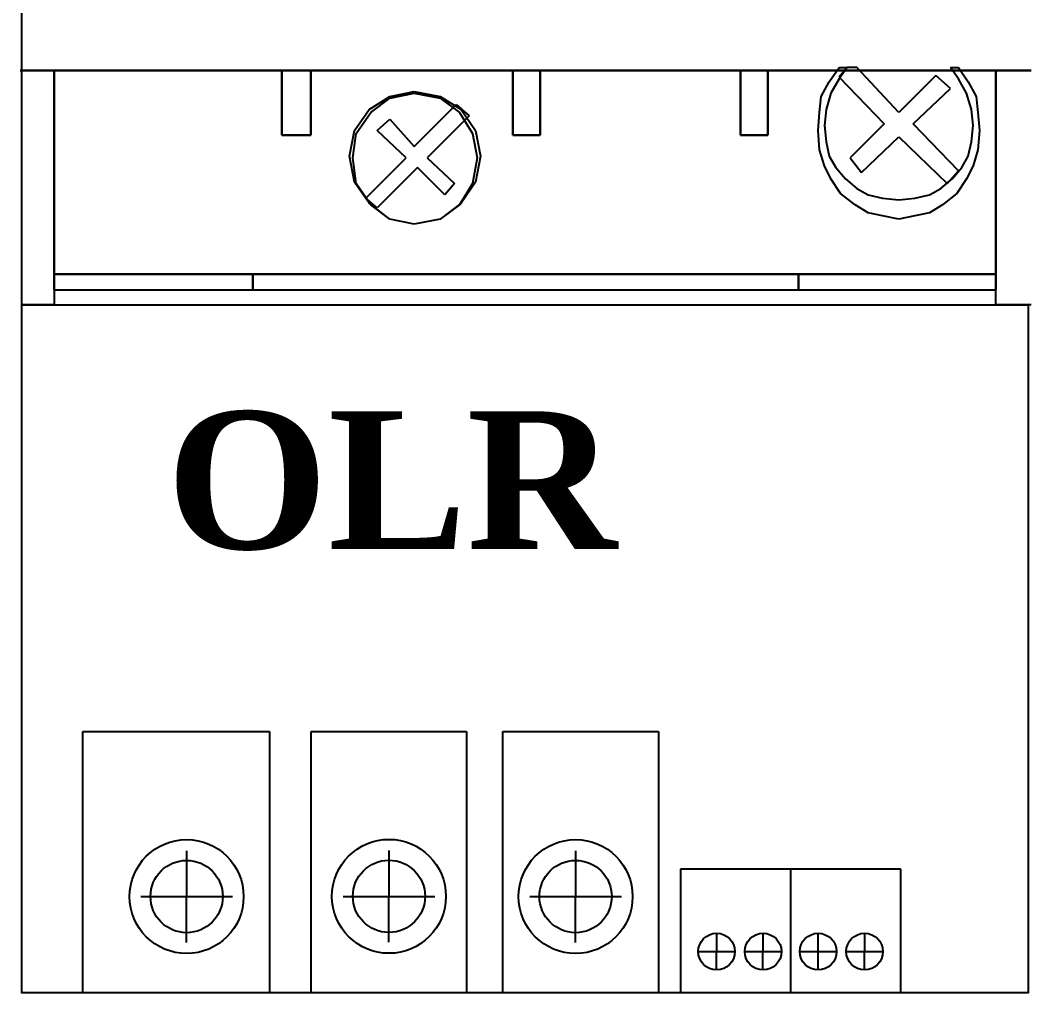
# Model space of a CAD drawing. Header units: millimetres. Extents: x 104 to 100526, y -9639 to 3779.
# Drawn here: x 4627.3 to 4681.2, y 2734 to 2786.1 of the extents above; entities that cross this region are included whole.
import ezdxf

# ---------------------------------------------------------------- set-up
doc = ezdxf.new("R2010")
doc.units = ezdxf.units.MM
doc.layers.add('P', color=7, linetype='Continuous')

# ---------------------------------------------------------------- blocks, each defined once
blk = doc.blocks.new('KĐT25a')
at = {"layer": 'P'}
for p, q in [((4406.987, -1477.705), (4416.983, -1477.705)), ((4419.203, -1477.705), (4427.52, -1477.705)), ((4429.464, -1477.705), (4437.792, -1477.705)), ((4412.53, -1488.996), (4412.555, -1484.087)), ((4423.354, -1488.984), (4423.379, -1484.076)), ((4433.339, -1488.996), (4433.364, -1484.087)), ((4450.747, -1485.068), (4438.965, -1485.068)), ((4438.965, -1485.068), (4438.965, -1491.693)), ((4444.856, -1485.068), (4444.856, -1491.693)), ((4450.747, -1491.693), (4450.747, -1485.068)), ((4410.088, -1486.541), (4414.997, -1486.541)), ((4420.912, -1486.53), (4425.821, -1486.53)), ((4430.897, -1486.541), (4435.806, -1486.541)), ((4440.893, -1490.468), (4440.903, -1488.505)), ((4443.378, -1490.468), (4443.388, -1488.505)), ((4446.324, -1490.468), (4446.334, -1488.504)), ((4448.809, -1490.468), (4448.819, -1488.504)), ((4439.916, -1489.486), (4441.88, -1489.486)), ((4442.401, -1489.486), (4444.365, -1489.486)), ((4445.347, -1489.486), (4447.311, -1489.486)), ((4447.832, -1489.486), (4449.796, -1489.486)), ((4451.941, -1491.693), (4408.874, -1491.693))]:
    blk.add_line(p, q, dxfattribs=at)
for points in [[(4403.727, -1454.876), (4403.727, -1364.069)], [(4457.727, -1442.351), (4403.639, -1442.351)], [(4403.639, -1442.351), (4457.727, -1442.351)], [(4405.451, -1454.102), (4405.451, -1442.351)], [(4405.451, -1442.351), (4405.451, -1454.102)], [(4417.638, -1445.804), (4417.638, -1442.351)], [(4417.638, -1442.351), (4417.638, -1445.804)], [(4419.191, -1445.804), (4419.191, -1442.351)], [(4419.191, -1442.351), (4419.191, -1445.804)], [(4429.992, -1445.804), (4429.992, -1442.351)], [(4429.992, -1442.351), (4429.992, -1445.804)], [(4431.462, -1445.804), (4431.462, -1442.351)], [(4431.462, -1442.351), (4431.462, -1445.804)], [(4442.175, -1445.804), (4442.175, -1442.351)], [(4442.175, -1442.351), (4442.175, -1445.804)], [(4443.644, -1445.804), (4443.644, -1442.351)], [(4443.644, -1442.351), (4443.644, -1445.804)], [(4446.926, -1442.953), (4447.445, -1442.174)], [(4447.445, -1442.174), (4447.876, -1442.174)], [(4447.876, -1442.174), (4447.445, -1442.694)], [(4447.876, -1442.174), (4447.445, -1442.782)], [(4448.396, -1442.174), (4447.876, -1442.174)], [(4450.644, -1444.594), (4448.396, -1442.174)], [(4453.407, -1442.174), (4453.838, -1442.174)], [(4453.838, -1442.782), (4453.407, -1442.174)], [(4453.407, -1442.174), (4453.407, -1442.174)], [(4453.838, -1442.174), (4454.357, -1442.953)], [(4455.826, -1454.102), (4455.826, -1442.351)], [(4455.826, -1442.351), (4455.826, -1454.102)], [(4447.445, -1442.782), (4447.014, -1443.561)], [(4447.445, -1442.694), (4449.865, -1445.202)], [(4452.628, -1442.61), (4450.644, -1444.594)], [(4453.407, -1443.301), (4452.628, -1442.61)], [(4454.269, -1443.561), (4453.838, -1442.782)], [(4446.495, -1443.732), (4446.926, -1442.953)], [(4451.418, -1445.202), (4453.407, -1443.301)], [(4454.357, -1442.953), (4454.788, -1443.732)], [(4422.302, -1444.423), (4423.423, -1443.732)], [(4422.39, -1444.594), (4423.423, -1443.815)], [(4423.423, -1443.732), (4424.722, -1443.472)], [(4423.423, -1443.815), (4424.722, -1443.561)], [(4424.722, -1443.472), (4426.103, -1443.732)], [(4424.722, -1443.472), (4424.722, -1443.472)], [(4424.722, -1443.561), (4426.103, -1443.815)], [(4424.722, -1443.561), (4424.722, -1443.561)], [(4426.103, -1443.732), (4427.225, -1444.423)], [(4426.103, -1443.815), (4427.141, -1444.594)], [(4446.407, -1444.594), (4446.495, -1443.732)], [(4447.014, -1443.561), (4446.755, -1444.423)], [(4454.528, -1444.423), (4454.269, -1443.561)], [(4454.788, -1443.732), (4454.876, -1444.594)], [(4421.523, -1445.544), (4422.302, -1444.423)], [(4424.722, -1446.412), (4426.97, -1444.163)], [(4426.97, -1444.163), (4427.661, -1444.766)], [(4427.225, -1444.423), (4428.003, -1445.544)], [(4446.755, -1444.423), (4446.666, -1445.285)], [(4454.617, -1445.285), (4454.528, -1444.423)], [(4421.611, -1445.721), (4422.39, -1444.594)], [(4422.733, -1445.544), (4423.423, -1444.942)], [(4423.423, -1444.942), (4424.722, -1446.412)], [(4427.661, -1444.766), (4425.412, -1447.014)], [(4427.141, -1444.594), (4427.832, -1445.721)], [(4446.324, -1445.544), (4446.407, -1444.594)], [(4454.876, -1444.594), (4454.964, -1445.544)], [(4421.263, -1446.926), (4421.523, -1445.544)], [(4424.291, -1447.014), (4422.733, -1445.544)], [(4428.003, -1445.544), (4428.263, -1446.926)], [(4446.407, -1446.583), (4446.324, -1445.544)], [(4446.666, -1445.285), (4446.755, -1446.152)], [(4449.865, -1445.202), (4448.048, -1447.014)], [(4453.838, -1447.705), (4451.418, -1445.202)], [(4454.528, -1446.152), (4454.617, -1445.285)], [(4454.964, -1445.544), (4454.876, -1446.583)], [(4419.191, -1445.804), (4417.638, -1445.804)], [(4417.638, -1445.804), (4419.191, -1445.804)], [(4417.638, -1445.804), (4417.638, -1445.804)], [(4419.191, -1445.804), (4419.191, -1445.804)], [(4419.191, -1445.804), (4419.191, -1445.804)], [(4421.44, -1447.014), (4421.611, -1445.721)], [(4427.832, -1445.721), (4428.092, -1447.014)], [(4431.462, -1445.804), (4429.992, -1445.804)], [(4429.992, -1445.804), (4431.462, -1445.804)], [(4429.992, -1445.804), (4429.992, -1445.804)], [(4431.462, -1445.804), (4431.462, -1445.804)], [(4431.462, -1445.804), (4431.462, -1445.804)], [(4442.175, -1445.804), (4442.175, -1445.804)], [(4443.644, -1445.804), (4442.175, -1445.804)], [(4442.175, -1445.804), (4443.644, -1445.804)], [(4443.644, -1445.804), (4443.644, -1445.804)], [(4443.644, -1445.804), (4443.644, -1445.804)], [(4448.655, -1447.793), (4450.644, -1445.892)], [(4450.644, -1445.892), (4453.235, -1448.395)], [(4424.722, -1446.412), (4424.722, -1446.412)], [(4446.666, -1447.445), (4446.407, -1446.583)], [(4446.755, -1446.152), (4446.926, -1446.926)], [(4454.357, -1446.926), (4454.528, -1446.152)], [(4454.876, -1446.583), (4454.617, -1447.445)], [(4421.523, -1448.312), (4421.263, -1446.926)], [(4421.611, -1448.395), (4421.44, -1447.014)], [(4422.13, -1449.174), (4424.291, -1447.014)], [(4425.412, -1447.014), (4426.882, -1448.395)], [(4428.092, -1447.014), (4427.832, -1448.395)], [(4428.263, -1446.926), (4428.003, -1448.312)], [(4446.926, -1446.926), (4447.274, -1447.533)], [(4448.048, -1447.014), (4448.655, -1447.793)], [(4454.009, -1447.533), (4454.357, -1446.926)], [(4424.893, -1447.533), (4422.733, -1449.693)], [(4426.363, -1449.003), (4424.893, -1447.533)], [(4447.014, -1448.136), (4446.666, -1447.445)], [(4447.274, -1447.533), (4447.788, -1448.136)], [(4453.235, -1448.395), (4453.838, -1447.705)], [(4453.495, -1448.136), (4454.009, -1447.533)], [(4454.617, -1447.445), (4454.269, -1448.136)], [(4447.533, -1448.915), (4447.014, -1448.136)], [(4447.788, -1448.136), (4448.396, -1448.655)], [(4452.887, -1448.655), (4453.495, -1448.136)], [(4454.269, -1448.136), (4453.754, -1448.915)], [(4422.302, -1449.434), (4421.523, -1448.312)], [(4422.39, -1449.522), (4421.611, -1448.395)], [(4426.882, -1448.395), (4426.363, -1449.003)], [(4427.832, -1448.395), (4427.141, -1449.522)], [(4428.003, -1448.312), (4427.225, -1449.434)], [(4448.396, -1448.655), (4448.998, -1449.003)], [(4452.285, -1449.003), (4452.887, -1448.655)], [(4422.733, -1449.693), (4422.13, -1449.174)], [(4448.307, -1449.522), (4447.533, -1448.915)], [(4448.998, -1449.003), (4449.777, -1449.174)], [(4449.777, -1449.174), (4450.644, -1449.262)], [(4450.644, -1449.262), (4451.506, -1449.174)], [(4451.506, -1449.174), (4452.285, -1449.003)], [(4453.754, -1448.915), (4452.976, -1449.522)], [(4423.423, -1450.296), (4422.302, -1449.434)], [(4423.423, -1450.296), (4422.39, -1449.522)], [(4427.225, -1449.434), (4426.103, -1450.296)], [(4427.141, -1449.522), (4426.103, -1450.296)], [(4448.998, -1449.953), (4448.307, -1449.522)], [(4452.976, -1449.522), (4452.285, -1449.953)], [(4424.722, -1450.556), (4423.423, -1450.296)], [(4424.722, -1450.556), (4423.423, -1450.296)], [(4426.103, -1450.296), (4424.722, -1450.556)], [(4426.103, -1450.296), (4424.722, -1450.556)], [(4449.777, -1450.124), (4448.998, -1449.953)], [(4450.644, -1450.296), (4449.777, -1450.124)], [(4451.506, -1450.124), (4450.644, -1450.296)], [(4452.285, -1449.953), (4451.506, -1450.124)], [(4455.826, -1453.235), (4405.451, -1453.235)], [(4405.451, -1453.235), (4455.826, -1453.235)], [(4416.081, -1454.102), (4416.081, -1453.235)], [(4416.081, -1453.235), (4416.081, -1454.102)], [(4445.285, -1454.102), (4445.285, -1453.235)], [(4445.285, -1453.235), (4445.285, -1454.102)], [(4455.826, -1453.235), (4455.826, -1453.235)], [(4405.451, -1454.102), (4405.451, -1454.876)], [(4455.826, -1454.102), (4405.451, -1454.102)], [(4405.451, -1454.102), (4405.451, -1454.102)], [(4405.451, -1454.102), (4405.451, -1454.102)], [(4416.081, -1454.102), (4416.081, -1454.102)], [(4445.285, -1454.102), (4445.285, -1454.102)], [(4455.826, -1454.876), (4455.826, -1454.102)], [(4455.826, -1454.102), (4455.826, -1454.102)], [(4405.451, -1454.876), (4403.727, -1454.876)], [(4457.727, -1454.876), (4455.826, -1454.876)], [(4456.341, -1454.876), (4456.341, -1454.876)], [(4406.987, -1491.693), (4406.987, -1477.705)], [(4416.983, -1477.705), (4416.983, -1491.693)], [(4419.203, -1491.693), (4419.203, -1477.705)], [(4427.52, -1477.705), (4427.52, -1491.693)], [(4429.464, -1491.693), (4429.464, -1477.705)], [(4437.792, -1477.705), (4437.792, -1491.693)]]:
    blk.add_lwpolyline(points, dxfattribs=at)
blk.add_lwpolyline([(4403.727, -1454.876), (4457.56, -1454.876), (4457.56, -1491.693), (4403.727, -1491.693)], close=True, dxfattribs=at)
for centre, radius in [((4412.543, -1486.541), 3.048), ((4423.367, -1486.53), 3.048), ((4433.352, -1486.541), 3.048), ((4412.543, -1486.541), 1.933), ((4423.367, -1486.53), 1.933), ((4433.352, -1486.541), 1.933), ((4440.898, -1489.487), 0.982), ((4443.383, -1489.487), 0.982), ((4446.329, -1489.486), 0.982), ((4448.814, -1489.486), 0.982)]:
    blk.add_circle(centre, radius, dxfattribs=at)
at = {"layer": 'P', "insert": (4411.458, -1460.574), "char_height": 7.36349, "width": 54.43287, "attachment_point": 1}
blk.add_mtext('{\\fTimes New Roman|b1|i0|c0|p18;OLR}', dxfattribs=at)

msp = doc.modelspace()

# ---------------------------------------------------------------- block references
msp.add_blockref('KĐT25a', (223.626, 4225.715))

doc.saveas('drawing.dxf')
